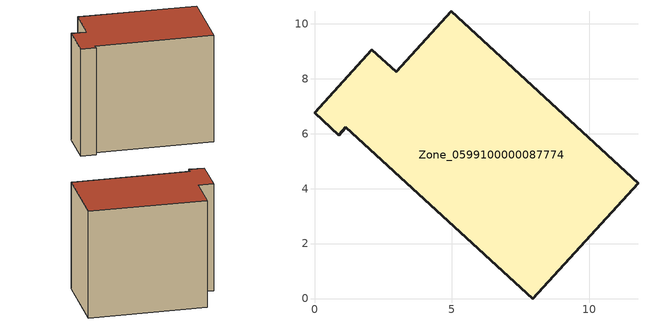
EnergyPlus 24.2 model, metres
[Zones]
Zone_0599100000087774
 floor ground (C_G): 11.77,4.2 7.95,0 1.14,6.23 0.89,5.95 0,6.76 2.09,9.06 2.98,8.25 4.97,10.45 z0
 wall outside (C_F): 2.98,8.25 2.09,9.06 0,6.76 0.89,5.95 1.14,6.23 7.95,0 11.77,4.2 4.97,10.45 2.98,8.25 z0:8.79
 roof outside (C_R): 11.77,4.2 4.97,10.45 2.98,8.25 2.09,9.06 0,6.76 0.89,5.95 1.14,6.23 7.95,0 z8.79
[BUILDING]
Pand.0599100000087774: North Axis=0; Terrain=City; Loads Convergence Tolerance Value=0.04; Temperature Convergence Tolerance Value=0.4; Solar Distribution=FullExterior; Maximum Number of Warmup Days=25; Minimum Number of Warmup Days=1
[Site:Location]
Rotterdam.The.Hague.AP_ZH_NLD Design_Conditions: Latitude=51.96; Longitude=4.45; Time Zone=1; Elevation=-4.5
[SITE:GROUNDTEMPERATURE:BUILDINGSURFACE]
18, 18, 18, 18, 18, 18, 18, 18, 18, 18, 18, 18
[MATERIAL] Thermal Absorptance=0.9; Solar Absorptance=0.7; Visible Absorptance=0.7
Name | Roughness | Thickness | Conductivity | Density | Specific Heat
G.TI.1975-1991 | MediumSmooth | 0.15 | 0.288461 | 540 | 1210
F.TI.1975-1991 | Rough | 0.3 | 0.230769 | 1920 | 840
R.TI.1975-1991 | MediumRough | 0.2 | 0.153846 | 1500 | 1000
[CONSTRUCTION]
C_G: G.TI.1975-1991
C_F: F.TI.1975-1991
C_R: R.TI.1975-1991
[ZONE]
Zone_0599100000087774: Type=1; Multiplier=1; Ceiling Height=Autocalculate; Volume=Autocalculate; Floor Area=autocalculate; Part of Total Floor Area=Yes
[ZONEINFILTRATION:DESIGNFLOWRATE]
Infil_Zone_0599100000087774: Zone or ZoneList or Space or SpaceList=Zone_0599100000087774; Schedule=AlwaysOn; Design Flow Rate Calculation Method=Flow/Area; Flow Rate per Floor Area=0.003; Constant Term Coefficient=1; Temperature Term Coefficient=0; Velocity Term Coefficient=0; Velocity Squared Term Coefficient=0
[HVACTEMPLATE:ZONE:IDEALLOADSAIRSYSTEM]
Zone_0599100000087774: Maximum Heating Supply Air Temperature=50; Minimum Cooling Supply Air Temperature=13; Maximum Heating Supply Air Humidity Ratio=0.0156; Minimum Cooling Supply Air Humidity Ratio=0.0077; Heating Limit=NoLimit; Cooling Limit=NoLimit; Dehumidification Control Type=ConstantSensibleHeatRatio; Cooling Sensible Heat Ratio=0.7; Dehumidification Setpoint=60; Humidification Control Type=None; Humidification Setpoint=30; Outdoor Air Method=None; Outdoor Air Flow Rate per Person=0.00944; Outdoor Air Flow Rate per Zone Floor Area=0; Outdoor Air Flow Rate per Zone=0; Demand Controlled Ventilation Type=None; Outdoor Air Economizer Type=NoEconomizer; Heat Recovery Type=None; Sensible Heat Recovery Effectiveness=0.7; Latent Heat Recovery Effectiveness=0.65
[ZONECONTROL:THERMOSTAT]
ThermostatControl_Zone_0599100000087774: Zone or ZoneList=Zone_0599100000087774; Control Type Schedule=DualSetpointControlType; Control 1=Thermostat_Zone_0599100000087774; Temperature Difference Between Cutout And Setpoint=0
[THERMOSTATSETPOINT:DUALSETPOINT]
Thermostat_Zone_0599100000087774: Heating Setpoint Temperature Schedule=HeatingSetpoint_Zone_0599100000087774; Cooling Setpoint Temperature Schedule=CoolingSetpoint_Zone_0599100000087774
[SCHEDULE:COMPACT]
HeatingSetpoint_Zone_0599100000087774: Through: 12/31, For: AllDays, Until: 24:00, 21
CoolingSetpoint_Zone_0599100000087774: Through: 12/31, For: AllDays, Until: 24:00, 24
DualSetpointControlType: Through: 12/31, For: AllDays, Until: 24:00, 4
AlwaysOn: Through: 12/31, For: AllDays, Until: 24:00, 1
